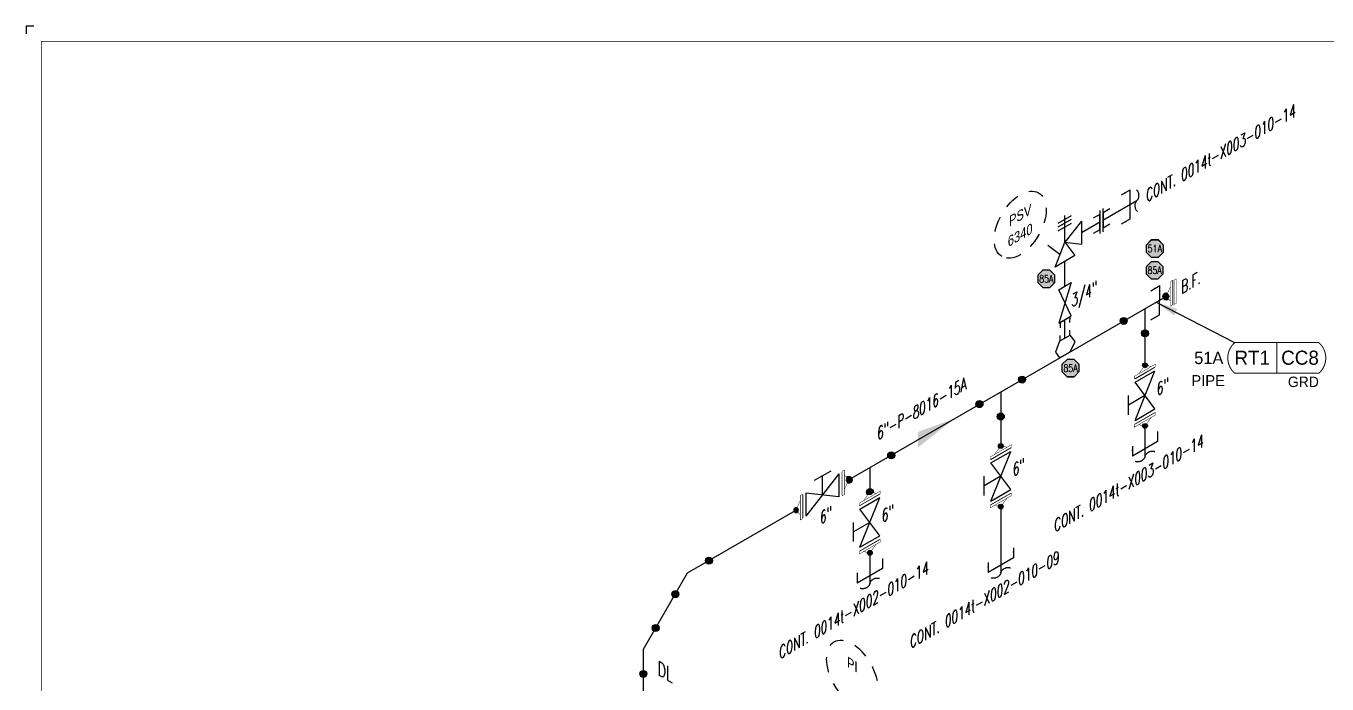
# Model space of a CAD drawing. Header units: inches. Extents: x 0.1 to 17.4, y 0.1 to 11.4.
# Drawn here: x 0.12 to 10.75, y 6 to 11.37 of the extents above; entities that cross this region are included whole.
import ezdxf
from ezdxf.enums import TextEntityAlignment as Align

# ---------------------------------------------------------------- set-up
doc = ezdxf.new("R2010")
doc.units = ezdxf.units.IN
doc.header["$MEASUREMENT"] = 0
doc.linetypes.add('HIDDEN2', pattern=[0.1875, 0.125, -0.0625])
for name, color, linetype in [('3', 1, 'Continuous'), ('BORDER', 3, 'Continuous'), ('COMP', 1, 'Continuous'), ('Continuation', 7, 'Continuous'), ('DL', 20, 'Continuous'), ('FITTINGS', 4, 'Continuous'), ('FLOW', 1, 'Continuous'), ('PART_PCML', 7, 'Continuous'), ('PART_SelectedCML_RT', 132, 'Continuous'), ('PART_SelectedCML_UT', 132, 'Continuous'), ('PIPE-ANNO', 150, 'HIDDEN2'), ('TEXT', 7, 'Continuous'), ('UNAS.PIPE', 251, 'Continuous'), ('WELD POINTS', 41, 'Continuous'), ('Welds', 7, 'Continuous')]:
    doc.layers.add(name, color=color, linetype=linetype)
doc.layers.add('PIPE', color=7, linetype='Continuous', lineweight=30)
doc.styles.add('CMLPAS', font='')
doc.styles.add('ISO330', font='romand.shx', dxfattribs={"width": 0.85, "height": 0.05})
doc.styles.add('PART_Standard', font='romans', dxfattribs={"width": 0.8, "height": 0.09})
doc.styles.add('Richmond', font='arial.ttf')
doc.styles.add('SIMPLEX', font='ROMANS')
doc.styles.get("Standard").update_dxf_attribs({"font": 'arial.ttf'})
doc.styles.get('CMLPAS').set_extended_font_data('Cordia New')
doc.dimstyles.new('Richmond', dxfattribs={"dimtxt": 0.18, "dimasz": 0.18, "dimexe": 0.18, "dimexo": 0.0625, "dimgap": 0.09, "dimtad": 0, "dimtih": 1, "dimtoh": 1, "dimdec": 4, "dimzin": 0, "dimdsep": 46, "dimtxsty": 'Richmond', "dimcen": 0.09, "dimadec": 0, "dimazin": 0, "dimtfac": 1, "dimtdec": 4, "dimtofl": 0, "dimtmove": 0, "dimatfit": 3, "dimfxl": 1, "dimtolj": 1, "dimtzin": 0, "dimarcsym": 0})
doc.dimstyles.get("Standard").update_dxf_attribs({"dimtxt": 0.18, "dimasz": 0.18, "dimexe": 0.18, "dimexo": 0.0625, "dimgap": 0.09, "dimtad": 0, "dimtih": 1, "dimtoh": 1, "dimdec": 4, "dimzin": 0, "dimdsep": 46, "dimtxsty": 'Standard', "dimcen": 0.09, "dimadec": 0, "dimazin": 0, "dimtfac": 1, "dimtdec": 4, "dimtofl": 0, "dimtmove": 0, "dimatfit": 3, "dimfxl": 1, "dimtolj": 1, "dimtzin": 0, "dimarcsym": 0})

# ---------------------------------------------------------------- blocks, each defined once
blk = doc.blocks.new('Border')
at = {"layer": 'BORDER', "const_width": 0.005}
blk.add_lwpolyline([(0.25, 0.25), (17.25, 0.25), (17.25, 11.25), (0.25, 11.25)], close=True, dxfattribs=at)
blk = doc.blocks.new('2_WELD_SINGLE_00')
at = {"linetype": 'ByBlock', "lineweight": -2}
h = blk.add_hatch(color=0, dxfattribs=at)
edge = h.paths.add_edge_path()
edge.add_arc((0, 0), 0.0286, 0, 360)
at = {"color": 0, "linetype": 'ByBlock', "lineweight": -2}
blk.add_circle((0, 0), 0.0286, dxfattribs=at)
blk = doc.blocks.new('*U82')
at = {"layer": 'WELD POINTS', "rotation": 239.9999999999994}
blk.add_blockref('2_WELD_SINGLE_00', (0.1, 0.174), dxfattribs=at)
at = {"layer": 'WELD POINTS'}
blk.add_blockref('2_WELD_SINGLE_00', (0, -0.201), dxfattribs=at)
blk = doc.blocks.new('*U81')
at = {"layer": 'WELD POINTS'}
for p, rotation in [((0.174, 0.1), 209.9999999999997), ((-0.1, -0.174), 330.0000000000003)]:
    blk.add_blockref('2_WELD_SINGLE_00', p, dxfattribs=dict(at, rotation=rotation))
blk = doc.blocks.new('*U80')
at = {"layer": 'WELD POINTS'}
for p, rotation in [((0.174, 0.1), 210), ((-0.174, -0.1), 299.9999999999999), ((0, -0.201), 180)]:
    blk.add_blockref('2_WELD_SINGLE_00', p, dxfattribs=dict(at, rotation=rotation))
blk = doc.blocks.new('*U79')
at = {"layer": 'WELD POINTS'}
for p, rotation in [((0.174, 0.1), 210), ((-0.174, -0.1), 299.9999999999999), ((0, -0.201), 180)]:
    blk.add_blockref('2_WELD_SINGLE_00', p, dxfattribs=dict(at, rotation=rotation))
blk = doc.blocks.new('*U78')
at = {"layer": 'WELD POINTS'}
for p, rotation in [((0.174, 0.1), 210), ((-0.174, -0.1), 299.9999999999999), ((0, -0.201), 180)]:
    blk.add_blockref('2_WELD_SINGLE_00', p, dxfattribs=dict(at, rotation=rotation))
blk = doc.blocks.new('2_SOCKET_SINGLE_30')
at = {"color": 0, "linetype": 'ByBlock', "lineweight": -2}
for p, q in [((0, 0.063), (0.054, 0.094)), ((0, 0.063), (0, -0.063)), ((0, -0.063), (0.054, -0.031))]:
    blk.add_line(p, q, dxfattribs=at)
blk = doc.blocks.new('1_Text_30')
at = {"layer": 'TEXT', "style": 'PART_Standard', "oblique": 30, "width": 0.8}
blk.add_attdef('TEXT', (0, 0), '', height=0.09, rotation=30, dxfattribs=at)
blk = doc.blocks.new('O-let 1')
at = {"layer": 'FITTINGS', "linetype": 'ByBlock'}
for p, q in [((-0.044, -0.025), (0.044, 0.025)), ((0.083, -0.026), (0.044, 0.025)), ((-0.044, -0.025), (-0.077, -0.115)), ((0.044, -0.11), (0.083, -0.026)), ((-0.077, -0.115), (-0.043, -0.16)), ((-0.043, -0.16), (0.044, -0.11))]:
    blk.add_line(p, q, dxfattribs=at)
blk = doc.blocks.new('1_ID-BUBBLE_INSTRUMENT_30')
at = {"color": 0, "linetype": 'ByBlock', "lineweight": -2}
blk.add_ellipse((0, 0), major_axis=(-0.15, -0.26), ratio=0.57735, dxfattribs=at)
at = {"color": 0, "linetype": 'ByBlock', "lineweight": -2, "oblique": 30}
for tag, p in [('INST.TYPE', (-0.019, 0.067)), ('NUM', (-0.019, -0.094))]:
    blk.add_attdef(tag, text='', height=0.075, rotation=30, dxfattribs=at).set_placement(p, align=Align.MIDDLE_CENTER)
blk = doc.blocks.new('1_BREAK-PIPE_PIPE_00')
at = {"color": 0, "linetype": 'ByBlock', "lineweight": -2}
for centre, major_axis in [((0.03, -0.092), (0, 0.101)), ((-0.03, 0.092), (0, -0.101))]:
    blk.add_ellipse(centre, major_axis=major_axis, ratio=0.711978, start_param=0.427466, end_param=3.141593, dxfattribs=at)
blk = doc.blocks.new('1_Tilde_30')
at = {"layer": 'PIPE-ANNO', "xscale": -0.5000000000000001, "yscale": 0.5000000000000001, "zscale": 0.5000000000000001, "rotation": 114.4010914305396}
blk.add_blockref('1_BREAK-PIPE_PIPE_00', (0, 0), dxfattribs=at)
blk = doc.blocks.new('1_Cont_30')
at = {"layer": 'Continuation', "style": 'PART_Standard', "oblique": 30, "width": 0.8}
blk.add_attdef('CONT', (0, 0), '', height=0.09, rotation=30, dxfattribs=at)
blk = doc.blocks.new('AM9A04')
at = {"linetype": 'Continuous', "const_width": 0.01}
blk.add_lwpolyline([(0, -0.289), (0, 0.289), (-0.05, 0.318), (-0.05, -0.26)], close=True, dxfattribs=at)
at = {"const_width": 0.01}
blk.add_lwpolyline([(-0.05, -0.144), (-0.15, 0.087), (-0.05, 0.202)], dxfattribs=at)
blk = doc.blocks.new('A09')
at = {"layer": 'Welds'}
h = blk.add_hatch(color=256, dxfattribs=at)
h.dxf.hatch_style = 1
h.paths.add_polyline_path([(-0.03, 0, 1), (0.03, 0, 1)])
blk.add_circle((0, 0), 0.03, dxfattribs=at)
blk = doc.blocks.new('3_VALVE_FLANGE_GATE_30')
at = {"color": 0, "linetype": 'ByBlock', "lineweight": -2}
blk.add_wipeout([(-0.162, -0.187), (-0.135, -0.172), (0, 0), (0.135, -0.016), (0.162, 0), (0.162, 0.187), (0.135, 0.172), (0, 0), (-0.135, 0.016), (-0.162, 0)], dxfattribs=at)
for p, q in [((0.135, 0.172), (-0.135, -0.172)), ((0.068, 0.195), (-0.068, 0.117)), ((0, 0), (0, 0.156)), ((0.135, 0.172), (0.135, -0.016)), ((0.162, 0.187), (0.162, 0)), ((-0.162, 0), (-0.162, -0.187)), ((-0.135, 0.016), (-0.135, -0.172)), ((0.135, -0.016), (-0.135, 0.016))]:
    blk.add_line(p, q, dxfattribs=at)
blk = doc.blocks.new('*U50')
blk.add_wipeout([(0.052, -0.03), (0.017, -0.07), (0.017, -0.11), (0, -0.1), (0, 0.1), (0.017, 0.09), (0.017, 0.05)]).dxf.layer = 'COMP'
at = {"layer": '3', "xscale": 0.65, "yscale": 0.65, "zscale": 0.65}
blk.add_blockref('A09', (0.052, -0.03), dxfattribs=at)
at = {"layer": 'COMP', "xscale": 0.3466300616258731, "yscale": 0.3466300616258731, "zscale": 0.3466300616258731, "rotation": 180}
blk.add_blockref('AM9A04', (0, 0), dxfattribs=at)
blk = doc.blocks.new('1_ARROW_FLOW_30')
at = {"color": 0, "linetype": 'ByBlock'}
blk.add_solid([(-0.15, -0.15), (0.15, 0.087), (-0.15, -0.023)], dxfattribs=at)
blk = doc.blocks.new('DL_330')
at = {"layer": 'DL', "style": 'ISO330', "oblique": 330, "width": 0.85}
blk.add_text('DL', height=0.1, rotation=330, dxfattribs=at).set_placement((0, 0))
blk = doc.blocks.new('3_VALVE_THREAD_PSV_30')
at = {"color": 0, "linetype": 'ByBlock', "lineweight": -2}
blk.add_wipeout([(-0.081, -0.203), (0, 0), (0.135, 0.172), (0.135, -0.016), (0, 0), (0.081, -0.109)], dxfattribs=at)
for p, q in [((-0.054, 0.156), (0.054, 0.219)), ((0, 0), (0, 0.219)), ((-0.054, 0.125), (0.054, 0.187)), ((-0.054, 0.094), (0.054, 0.156)), ((0.135, 0.172), (0, 0)), ((0.135, 0.172), (0.135, -0.016)), ((-0.081, -0.203), (0, 0)), ((0, 0), (0.135, -0.016)), ((0, 0), (0.081, -0.109)), ((0.081, -0.109), (-0.081, -0.203))]:
    blk.add_line(p, q, dxfattribs=at)
blk = doc.blocks.new('Socket_30')
at = {"color": 0, "linetype": 'ByBlock', "lineweight": -2}
for p, q in [((0, 0.0313), (0.0271, 0.0469)), ((0, 0.0313), (0, -0.0313)), ((0, -0.0313), (0.0271, -0.0156))]:
    blk.add_line(p, q, dxfattribs=at)
blk = doc.blocks.new('2_CONNECTION_SWFLANGE_DOUBLE_30')
at = {"color": 0, "linetype": 'ByBlock', "lineweight": -2}
blk.add_wipeout([(0.014, -0.086), (-0.014, -0.102), (-0.014, 0.086), (0.014, 0.102)], dxfattribs=at)
for p, q in [((-0.014, 0.086), (-0.014, -0.102)), ((0.014, -0.086), (0.014, 0.102))]:
    blk.add_line(p, q, dxfattribs=at)
at = {"color": 0, "linetype": 'ByBlock', "lineweight": -2, "zscale": 2}
for p, xscale, yscale in [((-0.014, -0.008), -2, -2), ((0.014, 0.008), 2, 2)]:
    blk.add_blockref('Socket_30', p, dxfattribs=dict(at, xscale=xscale, yscale=yscale))
blk = doc.blocks.new('1_ID-BUBBLE_INSTRUMENT_330')
at = {"color": 0, "linetype": 'ByBlock', "lineweight": -2, "extrusion": (0, 0, -1)}
blk.add_ellipse((0, 0), major_axis=(0.15, -0.26), ratio=0.57735, dxfattribs=at)
at = {"color": 0, "linetype": 'ByBlock', "lineweight": -2, "oblique": 330}
for tag, p in [('INST.TYPE', (0.019, 0.067)), ('NUM', (0.019, -0.094))]:
    blk.add_attdef(tag, text='', height=0.075, rotation=330, dxfattribs=at).set_placement(p, align=Align.MIDDLE_CENTER)
blk = doc.blocks.new('PART_PCML')
blk.add_hatch(color=0).paths.add_polyline_path([(-0.07, -0.029), (-0.029, -0.07), (0.029, -0.07), (0.07, -0.029), (0.07, 0.029), (0.029, 0.07), (-0.029, 0.07), (-0.07, 0.029)])
at = {"color": 7, "const_width": 0.009}
blk.add_lwpolyline([(-0.07, 0.029), (-0.029, 0.07), (0.029, 0.07), (0.07, 0.029), (0.07, -0.029), (0.029, -0.07), (-0.029, -0.07), (-0.07, -0.029), (-0.07, 0.029), (-0.029, 0.07)], dxfattribs=at)
at = {"color": 18, "true_color": 0x000000}
blk.add_lwpolyline([(-0.029, 0.07), (-0.07, 0.029), (-0.07, -0.029), (-0.029, -0.07), (0.029, -0.07), (0.07, -0.029), (0.07, 0.029), (0.029, 0.07)], close=True, dxfattribs=at)
at = {"color": 7, "true_color": 0xffffff, "style": 'SIMPLEX', "width": 0.8, "flags": 1}
for tag, p in [('CIRCUIT', (-0.094, 0.089)), ('DM', (-0.053, -0.133)), ('TYPE', (-0.075, -0.204))]:
    blk.add_attdef(tag, p, '', height=0.0586, dxfattribs=at)
at = {"color": 7, "true_color": 0xffffff, "style": 'SIMPLEX', "width": 0.8}
blk.add_attdef('DMDISP', text='', height=0.0586, dxfattribs=at).set_placement((0, 0), align=Align.MIDDLE_CENTER)
blk = doc.blocks.new('CMLPAS')
at = {"const_width": 0.008}
blk.add_lwpolyline([(0.063, 0.125, 0.454441), (0.063, -0.125), (0.75, -0.125, 0.454441), (0.75, 0.125)], format="xyb", close=True, dxfattribs=at)
blk.add_lwpolyline([(0.406, -0.125), (0.406, 0.125)], dxfattribs=at)
at = {"style": 'CMLPAS', "flags": 1}
for tag, p in [('STATE', (0.75, 0.623)), ('DL', (0.75, 0.482)), ('CIRCUIT', (0.75, 0.341)), ('SUBSINTERVAL(MONTHS)', (-0.025, -0.335)), ('OLD_ID', (0.75, -0.337)), ('OLD_NDE', (0.75, -0.478)), ('OLD_ENTY', (0.741, -0.636)), ('SIZE', (0.747, -0.761)), ('SPEC', (0.747, -0.902)), ('JUSTIFY', (0.747, -1.043)), ('COMMENTS', (0.747, -1.185)), ('OLD_ASSET', (0.75, -1.326)), ('SCHED', (0.737, -1.469)), ('NOM_THICK', (0.752, -1.61)), ('CORR_ALLOW', (0.763, -1.745)), ('TML_STATUS', (0.772, -1.878)), ('FLOW_ORDER', (0.778, -2.13))]:
    blk.add_attdef(tag, text='', height=0.1, dxfattribs=at).set_placement(p, align=Align.MIDDLE_RIGHT)
at = {"style": 'CMLPAS'}
for tag, height, p in [('CHILD', 0.25, (0.75, 0.269)), ('###', 0.115, (0.75, 0.002)), ('ACCESS', 0.085, (0.75, -0.195))]:
    blk.add_attdef(tag, text='', height=height, dxfattribs=at).set_placement(p, align=Align.MIDDLE_RIGHT)
at = {"color": 152, "style": 'CMLPAS'}
for tag, height, p in [('SPECIAL', 0.085, (0.405, 0.19)), ('DM-TYPE', 0.1, (-0.03, 0)), ('COMP', 0.09, (-0.017, -0.185))]:
    blk.add_attdef(tag, text='', height=height, dxfattribs=at).set_placement(p, align=Align.MIDDLE_RIGHT)
at = {"style": 'CMLPAS'}
blk.add_attdef('NDE', text='', height=0.115, dxfattribs=at).set_placement((0.206, 0.002), align=Align.MIDDLE_CENTER)
blk = doc.blocks.new('*U67')
at = {"color": 20, "linetype": 'ByBlock', "ltscale": 0.7}
blk.add_line((-0.103, -0.122), (0.103, -0.003), dxfattribs=at)
for points in [[(0.103, -0.086), (0.103, -0.003)], [(-0.103, -0.204), (-0.103, -0.122)]]:
    blk.add_leader(points, dimstyle='Richmond', override={"dimasz": 0.04, "dimgap": 0.09, "dimtad": 0}, dxfattribs=at)

msp = doc.modelspace()

# ---------------------------------------------------------------- linework, layer by layer
for p, q in [((0.125, 11.375), (0.125, 11.312)), ((0.188, 11.375), (0.125, 11.375))]:
    msp.add_line(p, q)
at = {"layer": 'FITTINGS', "linetype": 'ByBlock'}
for p, q in [((8.662, 9.28), (8.56, 8.948)), ((8.56, 9.221), (8.611, 9.251)), ((8.611, 9.251), (8.662, 9.28)), ((8.663, 9.008), (8.56, 9.221)), ((8.56, 8.948), (8.663, 9.008))]:
    msp.add_line(p, q, dxfattribs=at)
at = {"layer": 'PIPE'}
for p, q in [((8.611, 9.251), (8.611, 9.61)), ((5.529, 6.91), (9.439, 9.168)), ((9.265, 9.067), (9.265, 8.605)), ((8.087, 8.388), (8.087, 7.946)), ((7.018, 7.77), (7.018, 7.569)), ((5.168, 6.286), (5.529, 6.91)), ((5.168, 4.092), (5.168, 6.286))]:
    msp.add_line(p, q, dxfattribs=at)
at = {"layer": 'PIPE', "linetype": 'Continuous'}
msp.add_line((8.611, 8.826), (8.611, 8.978), dxfattribs=at)
at = {"layer": 'PIPE-ANNO'}
msp.add_line((8.57, 9.509), (8.385, 9.648), dxfattribs=at)
at = {"layer": 'UNAS.PIPE'}
msp.add_line((8.746, 9.689), (9.199, 9.95), dxfattribs=at)

# ---------------------------------------------------------------- block references
at = {"layer": 'BORDER'}
msp.add_blockref('Border', (0, 0), dxfattribs=at)
at = {"layer": 'Continuation'}
for p, values in [((9.275, 9.935), {'CONT': 'CONT. 0014t-X003-010-14'}), ((8.524, 7.239), {'CONT': 'CONT. 0014t-X003-010-14'}), ((7.346, 6.289), {'CONT': 'CONT. 0014t-X002-010-09'}), ((6.277, 6.203), {'CONT': 'CONT. 0014t-X002-010-14'})]:
    msp.add_blockref('1_Cont_30', p, dxfattribs=at).add_auto_attribs(values)
at = {"layer": 'DL', "xscale": -1, "rotation": 299.9999999999998}
msp.add_blockref('*U67', (9.199, 9.95), dxfattribs=at)
at = {"layer": 'DL', "rotation": 180}
msp.add_blockref('*U67', (8.087, 6.91), dxfattribs=at)
at = {"layer": 'DL'}
msp.add_blockref('DL_330', (5.285, 6.08), dxfattribs=at)
at = {"layer": 'FITTINGS'}
for p, xscale, yscale, zscale, rotation in [((8.611, 8.978), -0.713168504377533, 0.713168504377533, 0.713168504377533, 119.9952760451079), ((8.611, 8.826), -0.7131685043775329, 0.7131685043775329, 0.7131685043775329, 299.9952760451079)]:
    msp.add_blockref('2_SOCKET_SINGLE_30', p, dxfattribs=dict(at, xscale=xscale, yscale=yscale, zscale=zscale, rotation=rotation))
msp.add_blockref('O-let 1', (8.611, 8.826), dxfattribs=at)
at = {"layer": 'FLOW'}
msp.add_blockref('1_ARROW_FLOW_30', (7.561, 8.084), dxfattribs=at)
at = {"layer": 'PART_PCML', "color": 96}
msp.add_blockref('PART_PCML', (9.345, 9.558), dxfattribs=at).add_auto_attribs({'DMDISP': '51A'})
at = {"layer": 'PART_PCML', "color": 13}
msp.add_blockref('PART_PCML', (8.657, 8.582), dxfattribs=at).add_auto_attribs({'DMDISP': '85A'})
at = {"layer": 'PART_SelectedCML_UT'}
msp.add_blockref('CMLPAS', (9.935, 8.665), dxfattribs=at).add_auto_attribs({'###': 'CC8', 'NDE': 'RT1', 'DM-TYPE': '51A', 'COMP': 'PIPE', 'ACCESS': 'GRD'})
at = {"layer": 'PIPE-ANNO'}
msp.add_blockref('1_ID-BUBBLE_INSTRUMENT_30', (8.246, 9.753), dxfattribs=at).add_auto_attribs({'INST.TYPE': 'PSV', 'NUM': '6340'})
at = {"layer": 'PIPE-ANNO', "xscale": -1, "rotation": 299.9999999999998}
msp.add_blockref('1_Tilde_30', (9.199, 9.95), dxfattribs=at)
at = {"layer": 'PIPE-ANNO', "rotation": 180}
for p in [(9.265, 7.86), (8.087, 6.91), (7.018, 6.824)]:
    msp.add_blockref('1_Tilde_30', p, dxfattribs=at)
at = {"layer": 'PIPE-ANNO'}
ref = msp.add_blockref('1_ID-BUBBLE_INSTRUMENT_330', (6.874, 6.084), dxfattribs=at)
ref.add_attrib('INST.TYPE', 'PI', dxfattribs={"layer": '0', "color": 0, "linetype": 'ByBlock', "lineweight": -2, "height": 0.075, "rotation": 330, "oblique": 330}).set_placement((6.893, 6.151), align=Align.MIDDLE_CENTER)
at = {"layer": 'TEXT'}
for p, values in [((8.666, 9.076), {'TEXT': '3/4"'}), ((7.077, 7.99), {'TEXT': '6"-P-8016-15A'})]:
    msp.add_blockref('1_Text_30', p, dxfattribs=at).add_auto_attribs(values)
at = {"layer": 'WELD POINTS'}
for name, p in [('*U78', (9.265, 9.067)), ('*U79', (8.087, 8.388)), ('*U80', (7.018, 7.77)), ('*U81', (5.529, 6.91)), ('*U82', (5.168, 6.286))]:
    msp.add_blockref(name, p, dxfattribs=at)

# ---------------------------------------------------------------- next in the draw order: block references
at = {"layer": 'FITTINGS'}
msp.add_blockref('3_VALVE_THREAD_PSV_30', (8.611, 9.61), dxfattribs=at)
at = {"layer": 'FITTINGS', "xscale": -1, "rotation": 120}
for p in [(9.265, 8.358), (8.087, 7.699)]:
    msp.add_blockref('3_VALVE_FLANGE_GATE_30', p, dxfattribs=at)
at = {"layer": 'UNAS.PIPE'}
msp.add_blockref('2_CONNECTION_SWFLANGE_DOUBLE_30', (8.909, 9.782), dxfattribs=at)
at = {"layer": 'UNAS.PIPE', "xscale": -1, "rotation": 120}
msp.add_blockref('3_VALVE_FLANGE_GATE_30', (7.018, 7.322), dxfattribs=at)

# ---------------------------------------------------------------- next in the draw order: wipeouts: each hides what was drawn before it
msp.add_wipeout([(9.473, 9.288), (9.519, 9.313), (9.519, 9.271), (9.554, 9.231), (9.519, 9.151), (9.519, 9.113), (9.473, 9.088), (9.473, 9.128), (9.439, 9.168), (9.473, 9.248)]).dxf.layer = 'COMP'

# ---------------------------------------------------------------- next in the draw order: linework, layer by layer
at = {"layer": 'COMP', "linetype": 'Continuous', "const_width": 0.00347}
msp.add_lwpolyline([(9.502, 9.101), (9.502, 9.301), (9.519, 9.311), (9.519, 9.111)], close=True, dxfattribs=at)

# ---------------------------------------------------------------- next in the draw order: block references
at = {"layer": 'COMP', "xscale": -0.3466300616258731, "yscale": 0.3466300616258731, "zscale": 0.3466300616258731, "rotation": 180}
msp.add_blockref('AM9A04', (9.491, 9.198), dxfattribs=at)
at = {"layer": 'COMP', "ltscale": 0.65, "rotation": 120}
for p in [(9.265, 8.545), (8.087, 7.886), (7.018, 7.509)]:
    msp.add_blockref('*U50', p, dxfattribs=at)
at = {"layer": 'DL', "xscale": -1, "rotation": 299.9999999999998}
msp.add_blockref('*U67', (9.439, 9.168), dxfattribs=at)
at = {"layer": 'FITTINGS'}
msp.add_blockref('3_VALVE_FLANGE_GATE_30', (6.63, 7.546), dxfattribs=at)
at = {"layer": 'PART_PCML', "color": 13}
for p in [(8.459, 9.311), (9.344, 9.381)]:
    msp.add_blockref('PART_PCML', p, dxfattribs=at).add_auto_attribs({'DMDISP': '85A'})
at = {"layer": 'TEXT'}
msp.add_blockref('1_Text_30', (9.562, 9.186), dxfattribs=at).add_auto_attribs({'TEXT': 'B.F.'})
at = {"layer": 'Welds', "xscale": 0.7, "yscale": 0.7, "zscale": 0.7}
msp.add_blockref('A09', (9.439, 9.168), dxfattribs=at)

# ---------------------------------------------------------------- next in the draw order: leaders
at = {"layer": 'PART_SelectedCML_RT'}
msp.add_leader([(9.356, 9.12), (9.997, 8.79)], dimstyle='Standard', dxfattribs=at)

# ---------------------------------------------------------------- next in the draw order: wipeouts: each hides what was drawn before it
for points in [[(9.265, 8.11), (9.213, 8.12), (9.178, 8.1), (9.178, 8.12), (9.351, 8.22), (9.351, 8.2), (9.317, 8.18)], [(8.087, 7.451), (8.035, 7.461), (8.001, 7.441), (8.001, 7.461), (8.174, 7.561), (8.174, 7.541), (8.139, 7.521)], [(7.018, 7.074), (6.966, 7.084), (6.931, 7.064), (6.931, 7.084), (7.105, 7.184), (7.105, 7.164), (7.07, 7.144)]]:
    msp.add_wipeout(points).dxf.layer = 'UNAS.PIPE'

# ---------------------------------------------------------------- next in the draw order: hatches: boundary and pattern name
at = {"layer": 'UNAS.PIPE'}
h = msp.add_hatch(color=256, dxfattribs=at)
h.dxf.hatch_style = 1
h.paths.add_polyline_path([(9.245, 8.11, 1), (9.284, 8.11, 1)])
h = msp.add_hatch(color=256, dxfattribs=at)
h.dxf.hatch_style = 1
h.paths.add_polyline_path([(8.068, 7.451, 1), (8.107, 7.451, 1)])
h = msp.add_hatch(color=256, dxfattribs=at)
h.dxf.hatch_style = 1
h.paths.add_polyline_path([(7.037, 7.074, 1), (6.998, 7.074, 1)])

# ---------------------------------------------------------------- next in the draw order: linework, layer by layer
for p, q in [((9.265, 8.11), (9.265, 7.86)), ((8.087, 7.451), (8.087, 6.91)), ((7.018, 7.074), (7.018, 6.824))]:
    msp.add_line(p, q, dxfattribs=at)
for centre in [(9.265, 8.11), (8.087, 7.451), (7.018, 7.074)]:
    msp.add_circle(centre, 0.0195, dxfattribs=at)

# ---------------------------------------------------------------- next in the draw order: block references
at = {"layer": 'COMP', "ltscale": 0.65, "xscale": -1, "rotation": 180}
msp.add_blockref('*U50', (6.792, 7.64), dxfattribs=at)
at = {"layer": 'COMP', "ltscale": 0.65, "xscale": -1}
msp.add_blockref('*U50', (6.467, 7.452), dxfattribs=at)
at = {"layer": 'DL', "rotation": 180}
for p in [(9.265, 7.86), (7.018, 6.824)]:
    msp.add_blockref('*U67', p, dxfattribs=at)
at = {"layer": 'TEXT'}
for p in [(9.363, 8.351), (8.185, 7.693), (6.611, 7.302)]:
    msp.add_blockref('1_Text_30', p, dxfattribs=at).add_auto_attribs({'TEXT': '6"'})
ref = msp.add_blockref('1_Text_30', (7.116, 7.316), dxfattribs=at)
ref.add_attrib('TEXT', '6"', (7.116, 7.316), dxfattribs={"layer": 'UNAS.PIPE', "height": 0.09, "rotation": 30, "style": 'PART_Standard', "oblique": 30, "width": 0.8})
at = {"layer": 'UNAS.PIPE', "xscale": 0.3466300616258732, "yscale": 0.3466300616258732, "zscale": 0.3466300616258732, "rotation": 120}
for p in [(9.265, 8.17), (8.087, 7.511), (7.018, 7.134)]:
    msp.add_blockref('AM9A04', p, dxfattribs=at)

doc.saveas('drawing.dxf')
